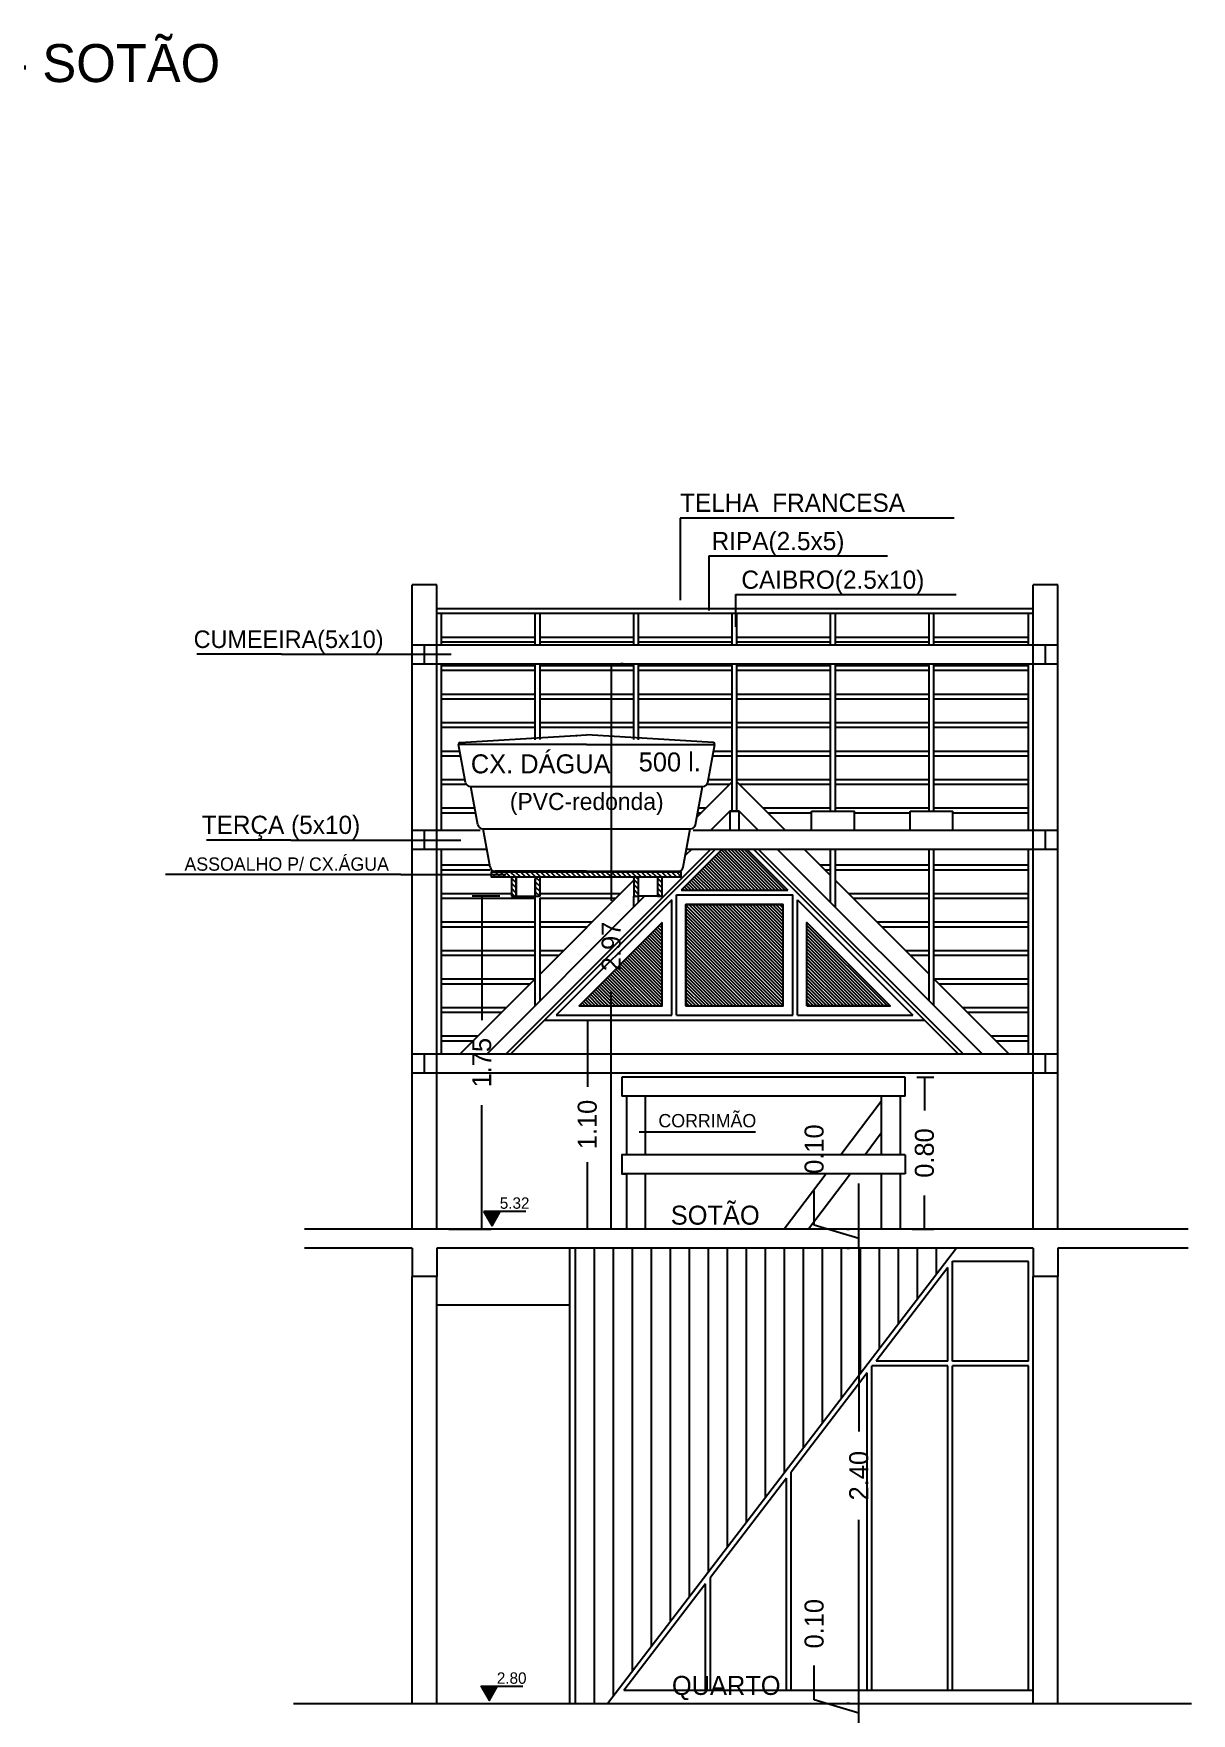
# Model space of a CAD drawing. Extents: x -74 to 202, y -59 to 73.
# Drawn here: x 9.81 to 15.9, y -5.1 to 3.74 of the extents above; entities that cross this region are included whole.
import ezdxf
from ezdxf.enums import TextEntityAlignment as Align

# ---------------------------------------------------------------- set-up
doc = ezdxf.new("R2010")
doc.units = 0
doc.layers.get('0').update_dxf_attribs({"linetype": 'CONTINUOUS'})
doc.layers.get('DEFPOINTS').update_dxf_attribs({"linetype": 'CONTINUOUS'})
for name, color, linetype in [('CONCRETO', 5, 'CONTINUOUS'), ('DIM', 244, 'CONTINUOUS'), ('EQUIPAMENTOS', 1, 'CONTINUOUS'), ('PAREDE', 7, 'CONTINUOUS'), ('PAREDECORTE', 3, 'CONTINUOUS'), ('TEXTO', 1, 'CONTINUOUS'), ('TEXTO2', 244, 'CONTINUOUS'), ('VIDROIN', 141, 'CONTINUOUS'), ('VISTAL', 30, 'CONTINUOUS'), ('VISTAP', 244, 'CONTINUOUS')]:
    doc.layers.add(name, color=color, linetype=linetype)
doc.dimstyles.get("Standard").update_dxf_attribs({"dimscale": 0, "dimtxt": 0.1, "dimasz": 0.12, "dimexe": 0.05, "dimexo": 0.0625, "dimgap": 0.09, "dimtad": 0, "dimzin": 0, "dimtxsty": 'STANDARD', "dimblk1": 'NONE', "dimblk2": 'NONE', "dimsah": 1, "dimcen": 0.09, "dimclrd": 244, "dimclre": 244, "dimclrt": 244, "dimazin": 3, "dimtfac": 1, "dimtdec": 4, "dimtofl": 0, "dimtmove": 0, "dimatfit": 3, "dimtolj": 1, "dimtzin": 0})

# ---------------------------------------------------------------- blocks, each defined once
blk = doc.blocks.new('*X48')
at = {"color": 0, "linetype": 'CONTINUOUS'}
for p, q in [((27.9441, 11.168), (28.1605, 11.3844)), ((27.9618, 11.168), (28.1782, 11.3844)), ((27.9795, 11.168), (28.1959, 11.3844)), ((27.9972, 11.168), (28.2136, 11.3844)), ((28.0148, 11.168), (28.2312, 11.3844)), ((28.0325, 11.168), (28.2489, 11.3844)), ((28.0502, 11.168), (28.2666, 11.3844)), ((28.0679, 11.168), (28.2799, 11.3801)), ((28.0855, 11.168), (28.2888, 11.3712)), ((28.1032, 11.168), (28.2976, 11.3624)), ((28.1209, 11.168), (28.3064, 11.3536)), ((28.1386, 11.168), (28.3153, 11.3447)), ((28.1563, 11.168), (28.3241, 11.3359)), ((28.1739, 11.168), (28.333, 11.327)), ((28.1916, 11.168), (28.3418, 11.3182)), ((28.2093, 11.168), (28.3506, 11.3094)), ((28.227, 11.168), (28.3595, 11.3005)), ((28.2446, 11.168), (28.3683, 11.2917)), ((28.2623, 11.168), (28.3772, 11.2828)), ((28.28, 11.168), (28.386, 11.274)), ((28.2977, 11.168), (28.3948, 11.2652)), ((28.3154, 11.168), (28.4037, 11.2563)), ((28.333, 11.168), (28.4125, 11.2475)), ((28.3507, 11.168), (28.4213, 11.2387)), ((28.3684, 11.168), (28.4302, 11.2298)), ((28.3861, 11.168), (28.439, 11.221)), ((28.4037, 11.168), (28.4479, 11.2121)), ((28.4214, 11.168), (28.4567, 11.2033)), ((28.4391, 11.168), (28.4655, 11.1945)), ((28.4568, 11.168), (28.4744, 11.1856)), ((28.4745, 11.168), (28.4832, 11.1768)), ((27.9549, 10.7191), (28.3287, 11.093)), ((27.9549, 10.7368), (28.3111, 11.093)), ((27.9549, 10.7545), (28.2934, 11.093)), ((27.9549, 10.7722), (28.2757, 11.093)), ((27.9549, 10.7899), (28.258, 11.093)), ((27.9549, 10.8075), (28.2404, 11.093)), ((27.9549, 10.8252), (28.2227, 11.093)), ((27.9549, 10.8429), (28.205, 11.093)), ((27.9549, 10.8606), (28.1873, 11.093)), ((27.9549, 10.8782), (28.1696, 11.093)), ((27.9549, 10.8959), (28.152, 11.093)), ((27.9549, 10.9136), (28.1343, 11.093)), ((27.9549, 10.9313), (28.1166, 11.093)), ((27.9549, 10.949), (28.0989, 11.093)), ((27.9549, 10.9666), (28.0813, 11.093)), ((27.9549, 10.9843), (28.0636, 11.093)), ((27.9549, 11.002), (28.0459, 11.093)), ((27.9549, 11.0197), (28.0282, 11.093)), ((27.9549, 11.0373), (28.0105, 11.093)), ((27.9549, 11.055), (27.9929, 11.093)), ((27.9549, 11.0727), (27.9752, 11.093)), ((27.9549, 11.0904), (27.9575, 11.093)), ((27.9549, 10.7015), (28.3464, 11.093)), ((27.9549, 10.6838), (28.3641, 11.093)), ((27.9549, 10.6661), (28.3818, 11.093)), ((27.9549, 10.6484), (28.3995, 11.093)), ((27.9549, 10.6308), (28.4171, 11.093)), ((27.9549, 10.6131), (28.4348, 11.093)), ((27.9549, 10.5954), (28.4525, 11.093)), ((27.9549, 10.5777), (28.467, 11.0898)), ((27.9549, 10.56), (28.467, 11.0722)), ((27.9722, 10.5597), (28.467, 11.0545)), ((27.4065, 10.5597), (27.8299, 10.9831)), ((27.9899, 10.5597), (28.467, 11.0368)), ((28.0076, 10.5597), (28.467, 11.0191)), ((28.0253, 10.5597), (28.467, 11.0015)), ((28.0429, 10.5597), (28.467, 10.9838)), ((28.0606, 10.5597), (28.467, 10.9661)), ((28.592, 10.985), (28.5981, 10.9912)), ((28.592, 10.9674), (28.607, 10.9823)), ((28.592, 10.9497), (28.6158, 10.9735)), ((27.4242, 10.5597), (27.8299, 10.9654)), ((27.4419, 10.5597), (27.8299, 10.9477)), ((27.4596, 10.5597), (27.8299, 10.93)), ((27.4772, 10.5597), (27.8299, 10.9123)), ((27.4949, 10.5597), (27.8299, 10.8947)), ((28.0783, 10.5597), (28.467, 10.9484)), ((28.096, 10.5597), (28.467, 10.9307)), ((28.1136, 10.5597), (28.467, 10.9131)), ((28.1313, 10.5597), (28.467, 10.8954)), ((28.149, 10.5597), (28.467, 10.8777)), ((28.592, 10.932), (28.6246, 10.9647)), ((28.592, 10.9143), (28.6335, 10.9558)), ((28.592, 10.8966), (28.6423, 10.947)), ((28.592, 10.879), (28.6512, 10.9381)), ((28.592, 10.8613), (28.66, 10.9293)), ((28.592, 10.8436), (28.6688, 10.9205)), ((28.592, 10.8259), (28.6777, 10.9116)), ((28.592, 10.8083), (28.6865, 10.9028)), ((28.592, 10.7906), (28.6954, 10.8939)), ((28.592, 10.7729), (28.7042, 10.8851)), ((27.5126, 10.5597), (27.8299, 10.877)), ((27.5303, 10.5597), (27.8299, 10.8593)), ((27.548, 10.5597), (27.8299, 10.8416)), ((27.5656, 10.5597), (27.8299, 10.824)), ((27.5833, 10.5597), (27.8299, 10.8063)), ((27.601, 10.5597), (27.8299, 10.7886)), ((28.1667, 10.5597), (28.467, 10.86)), ((28.1844, 10.5597), (28.467, 10.8424)), ((28.202, 10.5597), (28.467, 10.8247)), ((28.2197, 10.5597), (28.467, 10.807)), ((28.2374, 10.5597), (28.467, 10.7893)), ((28.592, 10.7552), (28.713, 10.8763)), ((28.592, 10.7375), (28.7219, 10.8674)), ((28.592, 10.7199), (28.7307, 10.8586)), ((28.592, 10.7022), (28.7395, 10.8497)), ((28.592, 10.6845), (28.7484, 10.8409)), ((28.592, 10.6668), (28.7572, 10.8321)), ((28.592, 10.6492), (28.7661, 10.8232)), ((28.592, 10.6315), (28.7749, 10.8144)), ((28.592, 10.6138), (28.7837, 10.8056)), ((28.592, 10.5961), (28.7926, 10.7967)), ((27.6187, 10.5597), (27.8299, 10.7709)), ((27.6363, 10.5597), (27.8299, 10.7532)), ((27.654, 10.5597), (27.8299, 10.7356)), ((27.6717, 10.5597), (27.8299, 10.7179)), ((27.6894, 10.5597), (27.8299, 10.7002)), ((28.2551, 10.5597), (28.467, 10.7716)), ((28.2727, 10.5597), (28.467, 10.754)), ((28.2904, 10.5597), (28.467, 10.7363)), ((28.3081, 10.5597), (28.467, 10.7186)), ((28.3258, 10.5597), (28.467, 10.7009)), ((28.592, 10.5784), (28.8014, 10.7879)), ((28.592, 10.5608), (28.8103, 10.779)), ((28.6086, 10.5597), (28.8191, 10.7702)), ((28.6263, 10.5597), (28.8279, 10.7614)), ((28.644, 10.5597), (28.8368, 10.7525)), ((28.6616, 10.5597), (28.8456, 10.7437)), ((28.6793, 10.5597), (28.8545, 10.7348)), ((28.697, 10.5597), (28.8633, 10.726)), ((28.7147, 10.5597), (28.8721, 10.7172)), ((28.7324, 10.5597), (28.881, 10.7083)), ((27.7071, 10.5597), (27.8299, 10.6825)), ((27.7247, 10.5597), (27.8299, 10.6649)), ((27.7424, 10.5597), (27.8299, 10.6472)), ((27.7601, 10.5597), (27.8299, 10.6295)), ((27.7778, 10.5597), (27.8299, 10.6118)), ((28.3434, 10.5597), (28.467, 10.6833)), ((28.3611, 10.5597), (28.467, 10.6656)), ((28.3788, 10.5597), (28.467, 10.6479)), ((28.3965, 10.5597), (28.467, 10.6302)), ((28.4142, 10.5597), (28.467, 10.6125)), ((28.75, 10.5597), (28.8898, 10.6995)), ((28.7677, 10.5597), (28.8986, 10.6906)), ((28.7854, 10.5597), (28.9075, 10.6818)), ((28.8031, 10.5597), (28.9163, 10.673)), ((28.8207, 10.5597), (28.9252, 10.6641)), ((28.8384, 10.5597), (28.934, 10.6553)), ((28.8561, 10.5597), (28.9428, 10.6465)), ((28.8738, 10.5597), (28.9517, 10.6376)), ((28.8915, 10.5597), (28.9605, 10.6288)), ((28.9091, 10.5597), (28.9694, 10.6199)), ((27.7954, 10.5597), (27.8299, 10.5941)), ((27.8131, 10.5597), (27.8299, 10.5765)), ((28.4318, 10.5597), (28.467, 10.5949)), ((28.4495, 10.5597), (28.467, 10.5772)), ((28.9268, 10.5597), (28.9782, 10.6111)), ((28.9445, 10.5597), (28.987, 10.6023)), ((28.9622, 10.5597), (28.9959, 10.5934)), ((28.9798, 10.5597), (29.0047, 10.5846)), ((28.9975, 10.5597), (29.0136, 10.5757)), ((29.0152, 10.5597), (29.0224, 10.5669))]:
    blk.add_line(p, q, dxfattribs=at)
blk = doc.blocks.new('*X112')
at = {"color": 0, "linetype": 'CONTINUOUS'}
for p, q in [((28.4915, 11.2293), (28.515, 11.2528)), ((28.5165, 11.2278), (28.5415, 11.2528)), ((28.543, 11.2278), (28.568, 11.2528)), ((28.5696, 11.2278), (28.5946, 11.2528)), ((28.5961, 11.2278), (28.6211, 11.2528)), ((28.6226, 11.2278), (28.6476, 11.2528)), ((28.6491, 11.2278), (28.6741, 11.2528)), ((28.6756, 11.2278), (28.7006, 11.2528)), ((28.7021, 11.2278), (28.7271, 11.2528)), ((28.7287, 11.2278), (28.7537, 11.2528)), ((28.7552, 11.2278), (28.7802, 11.2528)), ((28.7817, 11.2278), (28.8067, 11.2528)), ((28.8082, 11.2278), (28.8332, 11.2528)), ((28.8347, 11.2278), (28.8597, 11.2528)), ((28.8612, 11.2278), (28.8862, 11.2528)), ((28.8878, 11.2278), (28.9128, 11.2528)), ((28.9143, 11.2278), (28.9393, 11.2528)), ((28.9408, 11.2278), (28.9658, 11.2528)), ((28.9673, 11.2278), (28.9923, 11.2528)), ((28.9938, 11.2278), (29.0188, 11.2528)), ((29.0203, 11.2278), (29.0453, 11.2528)), ((29.0469, 11.2278), (29.0719, 11.2528)), ((29.0734, 11.2278), (29.0984, 11.2528)), ((29.0999, 11.2278), (29.1249, 11.2528)), ((29.1264, 11.2278), (29.1514, 11.2528)), ((29.1529, 11.2278), (29.1779, 11.2528)), ((29.1794, 11.2278), (29.2044, 11.2528)), ((29.206, 11.2278), (29.231, 11.2528)), ((29.2325, 11.2278), (29.2575, 11.2528)), ((29.259, 11.2278), (29.284, 11.2528)), ((29.2855, 11.2278), (29.3105, 11.2528)), ((29.312, 11.2278), (29.337, 11.2528)), ((29.3385, 11.2278), (29.3635, 11.2528)), ((29.3651, 11.2278), (29.3901, 11.2528)), ((29.3916, 11.2278), (29.4166, 11.2528)), ((29.4181, 11.2278), (29.4431, 11.2528)), ((29.4446, 11.2278), (29.4696, 11.2528)), ((29.4711, 11.2278), (29.4915, 11.2481)), ((28.5917, 11.2234), (28.5942, 11.2258)), ((28.5917, 11.1969), (28.6167, 11.2219)), ((28.5917, 11.1704), (28.6167, 11.1954)), ((28.5917, 11.1439), (28.6167, 11.1689)), ((28.6002, 11.1258), (28.6167, 11.1424)), ((28.7167, 11.2158), (28.7267, 11.2258)), ((28.7167, 11.1893), (28.7417, 11.2143)), ((28.7167, 11.1628), (28.7417, 11.1878)), ((28.7167, 11.1363), (28.7417, 11.1613)), ((29.235, 11.2038), (29.2571, 11.2258)), ((29.235, 11.1773), (29.26, 11.2023)), ((29.235, 11.1508), (29.26, 11.1758)), ((29.2366, 11.1258), (29.26, 11.1493)), ((29.36, 11.2227), (29.3631, 11.2258)), ((29.36, 11.1962), (29.385, 11.2212)), ((29.36, 11.1697), (29.385, 11.1947)), ((29.36, 11.1432), (29.385, 11.1682)), ((28.7328, 11.1258), (28.7417, 11.1348)), ((29.3692, 11.1258), (29.385, 11.1417))]:
    blk.add_line(p, q, dxfattribs=at)
blk = doc.blocks.new('*D113')
at = {"color": 244, "linetype": 'BYBLOCK'}
for p, q in [((12.2619, -0.797), (12.1178, -0.797)), ((12.1678, -0.797), (12.1678, -1.4494)), ((12.1678, -2.5484), (12.1678, -1.896)), ((11.9936, -2.5484), (12.2178, -2.5484))]:
    blk.add_line(p, q, dxfattribs=at)
at = {"layer": 'DEFPOINTS', "color": 0, "linetype": 'BYBLOCK'}
for p in [(12.1678, -0.797), (12.3244, -0.797), (11.9311, -2.5484)]:
    blk.add_point(p, dxfattribs=at)
at = {"color": 244, "linetype": 'BYBLOCK', "insert": (12.1678, -1.6727), "char_height": 0.1, "attachment_point": 5, "rotation": 90}
blk.add_mtext('\\A1;1.75', dxfattribs=at)
blk = doc.blocks.new('_NONE')
blk = doc.blocks.new('*D126')
at = {"color": 244, "linetype": 'BYBLOCK'}
for p, q in [((13.9179, -5.0264), (13.9179, -4.8464)), ((14.1529, -5.0454), (14.1529, -4.8054)), ((14.1529, -5.0969), (13.9179, -5.0264)), ((14.0904, -5.0454), (14.1029, -5.0454)), ((14.1529, -5.1484), (14.1529, -5.0454)), ((14.1529, -5.1484), (14.1529, -5.1484))]:
    blk.add_line(p, q, dxfattribs=at)
at = {"layer": 'DEFPOINTS', "color": 0, "linetype": 'BYBLOCK'}
for p in [(14.1529, -5.0454), (14.1529, -5.0454), (14.2253, -5.1484)]:
    blk.add_point(p, dxfattribs=at)
at = {"color": 244, "linetype": 'BYBLOCK', "insert": (13.9179, -4.7564), "char_height": 0.1, "attachment_point": 4, "rotation": 90}
blk.add_mtext('\\A1;0.10', dxfattribs=at)
blk = doc.blocks.new('*D127')
at = {"color": 244, "linetype": 'BYBLOCK'}
for p, q in [((14.0904, -2.6484), (14.1029, -2.6484)), ((14.1529, -2.6484), (14.1529, -3.6152)), ((14.1529, -5.0454), (14.1529, -4.0786))]:
    blk.add_line(p, q, dxfattribs=at)
at = {"layer": 'DEFPOINTS', "color": 0, "linetype": 'BYBLOCK'}
for p in [(14.1529, -2.6484), (14.1529, -2.6484), (14.1529, -5.0454)]:
    blk.add_point(p, dxfattribs=at)
at = {"color": 244, "linetype": 'BYBLOCK', "insert": (14.1529, -3.8469), "char_height": 0.1, "attachment_point": 5, "rotation": 90}
blk.add_mtext('\\A1;2.40', dxfattribs=at)
blk = doc.blocks.new('*D128')
at = {"color": 244, "linetype": 'BYBLOCK'}
for p, q in [((13.9179, -2.5279), (13.9179, -2.3479)), ((14.1529, -2.5484), (14.1529, -2.3084)), ((14.1529, -2.5984), (13.9179, -2.5279)), ((14.0904, -2.5484), (14.1029, -2.5484)), ((14.1529, -2.6484), (14.1529, -2.5484)), ((14.1529, -2.6484), (14.1529, -2.6484))]:
    blk.add_line(p, q, dxfattribs=at)
at = {"layer": 'DEFPOINTS', "color": 0, "linetype": 'BYBLOCK'}
for p in [(14.1529, -2.5484), (14.1529, -2.5484), (14.1529, -2.6484)]:
    blk.add_point(p, dxfattribs=at)
at = {"color": 244, "linetype": 'BYBLOCK', "insert": (13.9179, -2.2579), "char_height": 0.1, "attachment_point": 4, "rotation": 90}
blk.add_mtext('\\A1;0.10', dxfattribs=at)
blk = doc.blocks.new('*D129')
at = {"color": 244, "linetype": 'BYBLOCK'}
for p, q in [((12.8493, 0.4266), (12.8493, -0.8209)), ((12.9118, 0.4266), (12.8993, 0.4266)), ((12.8493, -2.5484), (12.8493, -1.3009))]:
    blk.add_line(p, q, dxfattribs=at)
at = {"layer": 'DEFPOINTS', "color": 0, "linetype": 'BYBLOCK'}
for p in [(12.8493, 0.4266), (12.8493, 0.4266), (12.8493, -2.5484)]:
    blk.add_point(p, dxfattribs=at)
at = {"color": 244, "linetype": 'BYBLOCK', "insert": (12.8493, -1.0609), "char_height": 0.1, "attachment_point": 5, "rotation": 90}
blk.add_mtext('\\A1;2.97', dxfattribs=at)
blk = doc.blocks.new('*D159')
at = {"color": 244, "linetype": 'BYBLOCK'}
for p, q in [((14.4586, -1.7485), (14.5483, -1.7485)), ((14.4983, -1.7485), (14.4983, -1.9251)), ((14.4983, -2.5484), (14.4983, -2.3718)), ((14.4336, -2.5484), (14.5483, -2.5484))]:
    blk.add_line(p, q, dxfattribs=at)
at = {"layer": 'DEFPOINTS', "color": 0, "linetype": 'BYBLOCK'}
for p in [(14.3961, -1.7485), (14.4983, -1.7485), (14.3711, -2.5484)]:
    blk.add_point(p, dxfattribs=at)
at = {"color": 244, "linetype": 'BYBLOCK', "insert": (14.4983, -2.1484), "char_height": 0.1, "attachment_point": 5, "rotation": 90}
blk.add_mtext('\\A1;0.80', dxfattribs=at)
blk = doc.blocks.new('*D160')
at = {"color": 244, "linetype": 'BYBLOCK'}
for p, q in [((12.5613, -1.4481), (12.7734, -1.4481)), ((12.7234, -1.4481), (12.7234, -1.7999)), ((12.7234, -2.5484), (12.7234, -2.1966)), ((12.8666, -2.5484), (12.6734, -2.5484))]:
    blk.add_line(p, q, dxfattribs=at)
at = {"layer": 'DEFPOINTS', "color": 0, "linetype": 'BYBLOCK'}
for p in [(12.4988, -1.4481), (12.7234, -1.4481), (12.9291, -2.5484)]:
    blk.add_point(p, dxfattribs=at)
at = {"color": 244, "linetype": 'BYBLOCK', "insert": (12.7234, -1.9983), "char_height": 0.1, "attachment_point": 5, "rotation": 90}
blk.add_mtext('\\A1;1.10', dxfattribs=at)
blk = doc.blocks.new('*X190')
at = {"color": 0, "linetype": 'CONTINUOUS'}
for p, q in [((4.2826, -8.3657), (4.2837, -8.3647)), ((4.2833, -8.3668), (4.2854, -8.3647)), ((4.2839, -8.368), (4.2872, -8.3647)), ((4.2846, -8.3691), (4.289, -8.3647)), ((4.2852, -8.3702), (4.2907, -8.3647)), ((4.2859, -8.3713), (4.2925, -8.3647)), ((4.2865, -8.3724), (4.2943, -8.3647)), ((4.2872, -8.3736), (4.296, -8.3647)), ((4.2878, -8.3747), (4.2978, -8.3647)), ((4.2885, -8.3758), (4.2996, -8.3647)), ((4.2891, -8.3769), (4.3013, -8.3647)), ((4.2898, -8.3781), (4.3031, -8.3647)), ((4.2904, -8.3792), (4.3049, -8.3647)), ((4.2911, -8.3803), (4.3066, -8.3647)), ((4.2917, -8.3814), (4.3084, -8.3647)), ((4.2924, -8.3825), (4.3102, -8.3647)), ((4.293, -8.3837), (4.3119, -8.3647)), ((4.2936, -8.3848), (4.3137, -8.3647)), ((4.2943, -8.3859), (4.3155, -8.3647)), ((4.2949, -8.387), (4.3172, -8.3647)), ((4.2956, -8.3881), (4.319, -8.3647)), ((4.2962, -8.3893), (4.3208, -8.3647)), ((4.2969, -8.3904), (4.3225, -8.3647)), ((4.2975, -8.3915), (4.3243, -8.3647)), ((4.2982, -8.3926), (4.3261, -8.3647)), ((4.2988, -8.3937), (4.3278, -8.3647)), ((4.2995, -8.3949), (4.3296, -8.3647)), ((4.3001, -8.396), (4.3314, -8.3647)), ((4.3008, -8.3971), (4.3331, -8.3647)), ((4.3014, -8.3982), (4.3349, -8.3647)), ((4.3021, -8.3993), (4.3367, -8.3647)), ((4.3027, -8.4005), (4.3385, -8.3647)), ((4.3034, -8.4016), (4.3402, -8.3647)), ((4.304, -8.4027), (4.342, -8.3647)), ((4.3046, -8.4038), (4.3438, -8.3647)), ((4.3053, -8.405), (4.3455, -8.3647)), ((4.3059, -8.4061), (4.3473, -8.3647)), ((4.3066, -8.4072), (4.3491, -8.3647)), ((4.3072, -8.4083), (4.3508, -8.3647)), ((4.3079, -8.4094), (4.3526, -8.3647)), ((4.3085, -8.4106), (4.3544, -8.3647)), ((4.3092, -8.4117), (4.3561, -8.3647)), ((4.3098, -8.4128), (4.3579, -8.3647)), ((4.3105, -8.4139), (4.3597, -8.3647)), ((4.3111, -8.415), (4.3614, -8.3647)), ((4.3118, -8.4162), (4.3632, -8.3647)), ((4.3124, -8.4173), (4.365, -8.3647)), ((4.3131, -8.4184), (4.3667, -8.3647)), ((4.3137, -8.4195), (4.3685, -8.3647)), ((4.3144, -8.4206), (4.3665, -8.3685)), ((4.315, -8.4218), (4.3641, -8.3727)), ((4.3156, -8.4229), (4.3617, -8.3769)), ((4.3163, -8.424), (4.3592, -8.3811)), ((4.3169, -8.4251), (4.3568, -8.3852)), ((4.3176, -8.4262), (4.3544, -8.3894)), ((4.3182, -8.4274), (4.352, -8.3936)), ((4.3189, -8.4285), (4.3496, -8.3978)), ((4.3195, -8.4296), (4.3472, -8.402)), ((4.3202, -8.4307), (4.3447, -8.4062)), ((4.3208, -8.4318), (4.3423, -8.4103)), ((4.3215, -8.433), (4.3399, -8.4145)), ((4.3221, -8.4341), (4.3375, -8.4187)), ((4.3228, -8.4352), (4.3351, -8.4229)), ((4.3234, -8.4363), (4.3327, -8.4271)), ((4.3241, -8.4375), (4.3303, -8.4313)), ((4.3247, -8.4386), (4.3278, -8.4354)), ((4.3254, -8.4397), (4.3254, -8.4396))]:
    blk.add_line(p, q, dxfattribs=at)

msp = doc.modelspace()

# ---------------------------------------------------------------- linework, layer by layer
at = {"layer": 'CONCRETO', "color": 5, "linetype": 'CONTINUOUS'}
for p, q in [((14.37108, -2.54842), (11.23352, -2.54842)), ((15.88707, -2.54842), (14.37108, -2.54842)), ((11.80108, -2.64842), (11.23352, -2.64842)), ((14.37108, -2.64842), (11.93108, -2.64842)), ((15.07108, -2.64842), (14.37108, -2.64842)), ((15.88707, -2.64842), (15.20108, -2.64842)), ((11.93108, -2.79842), (11.80108, -2.79842)), ((15.20108, -2.79842), (15.07108, -2.79842)), ((15.90365, -5.04842), (11.17684, -5.04842))]:
    msp.add_line(p, q, dxfattribs=at)
at = {"layer": 'CONCRETO', "linetype": 'CONTINUOUS'}
for p, q in [((11.80108, -2.64842), (11.80108, -2.79842)), ((11.93108, -2.64842), (11.93108, -2.79842)), ((15.07108, -2.64842), (15.07108, -2.79842)), ((15.20108, -2.64842), (15.20108, -2.79842))]:
    msp.add_line(p, q, dxfattribs=at)
at = {"layer": 'DIM', "linetype": 'CONTINUOUS'}
msp.add_lwpolyline([(12.44938, -0.797), (12.44938, -0.707)], dxfattribs=at)
at = {"layer": 'EQUIPAMENTOS', "color": 244, "linetype": 'CONTINUOUS'}
for p, q in [((12.71982, 0.00309), (12.0447, 0.00309)), ((12.08151, -0.19738), (12.04591, 0.00309)), ((12.05409, 0.01292), (12.7186, 0.05333)), ((12.71982, 0.00309), (13.39494, 0.00309)), ((13.38555, 0.01292), (12.72103, 0.05333)), ((13.35813, -0.19738), (13.39373, 0.00309)), ((12.11056, -0.21801), (12.94938, -0.21801)), ((12.14655, -0.42068), (12.11056, -0.21801)), ((12.94938, -0.21801), (13.33351, -0.21801)), ((13.29308, -0.42068), (13.32907, -0.21801)), ((12.17117, -0.44131), (13.26847, -0.44131)), ((12.21162, -0.64408), (12.17561, -0.44131)), ((13.22802, -0.64408), (13.26403, -0.44131)), ((12.71982, -0.66471), (12.23623, -0.66471)), ((12.71982, -0.66471), (13.20341, -0.66471)), ((12.32438, -0.797), (12.34938, -0.797))]:
    msp.add_line(p, q, dxfattribs=at)
for points in [[(13.21791, -0.69507), (13.21791, -0.67007), (12.21791, -0.67007), (12.21791, -0.69507)], [(12.47438, -0.797), (12.47438, -0.697), (12.44938, -0.697), (12.44938, -0.797)], [(12.99268, -0.797), (12.99268, -0.697), (12.96768, -0.697), (12.96768, -0.797)], [(13.11768, -0.797), (13.11768, -0.697), (13.09268, -0.697), (13.09268, -0.797)]]:
    msp.add_lwpolyline(points, close=True, dxfattribs=at)
for points in [[(12.34938, -0.797), (12.34938, -0.697), (12.32438, -0.697), (12.32438, -0.797)], [(12.34938, -0.697), (12.34938, -0.797)]]:
    msp.add_lwpolyline(points, dxfattribs=at)
for centre, radius, start, end in [((12.05469, 0.00294), 0.01, 93.479539, 180), ((13.38494, 0.00294), 0.01, 0, 86.520461), ((12.10612, -0.19301), 0.025, 190.069437, 270), ((13.33351, -0.19301), 0.025, 270, 349.930563), ((12.17117, -0.41631), 0.025, 190.069437, 270), ((13.26847, -0.41631), 0.025, 270, 349.930563), ((12.23623, -0.63971), 0.025, 190.069437, 270), ((13.20341, -0.63971), 0.025, 270, 349.930563)]:
    msp.add_arc(centre, radius, start, end, dxfattribs=at)
at = {"layer": 'EQUIPAMENTOS', "color": 30, "linetype": 'CONTINUOUS'}
for centre in [(12.66458, 0.03667), (12.6658, 0.03667)]:
    msp.add_arc(centre, 0.01, 86.520461, 93.479539, dxfattribs=at)
at = {"layer": 'PAREDE', "color": 244, "linetype": 'CONTINUOUS'}
for p, q in [((12.90518, -1.74842), (12.90505, -1.84845)), ((14.39608, -1.74845), (12.90518, -1.74845)), ((12.93005, -1.84845), (12.90505, -1.84845)), ((12.93005, -1.84845), (12.92968, -2.15762)), ((14.39608, -1.84845), (12.93005, -1.84845)), ((13.02908, -2.15762), (13.02908, -1.84845)), ((14.27108, -1.84845), (14.27108, -2.04472)), ((14.37108, -1.84845), (14.37108, -2.15762)), ((14.27108, -2.04357), (14.27108, -2.15762)), ((12.90468, -2.15762), (12.90456, -2.25762)), ((12.92968, -2.15762), (12.90468, -2.15762)), ((14.18526, -2.15762), (12.92968, -2.15762)), ((14.39608, -2.15762), (14.18526, -2.15762)), ((14.39608, -2.15762), (14.37108, -2.15762)), ((14.39608, -2.15762), (14.39608, -2.25762)), ((12.92956, -2.25762), (12.90456, -2.25762)), ((12.92956, -2.25762), (12.9292, -2.54842)), ((14.10923, -2.25762), (12.92956, -2.25762)), ((13.02908, -2.54842), (13.02908, -2.25762)), ((14.39608, -2.25762), (14.10923, -2.25762)), ((14.27108, -2.25762), (14.27108, -2.54842)), ((14.39608, -2.25762), (14.37108, -2.25762)), ((14.37108, -2.25762), (14.37108, -2.54842))]:
    msp.add_line(p, q, dxfattribs=at)
msp.add_lwpolyline([(12.92968, -2.15762), (12.90468, -2.15762), (12.90456, -2.25762), (12.92956, -2.25762)], dxfattribs=at)
at = {"layer": 'PAREDECORTE', "color": 3, "linetype": 'CONTINUOUS'}
for p, q in [((11.80108, -2.54842), (11.80108, 0.843)), ((11.93108, 0.843), (11.80108, 0.843)), ((11.93108, -2.54842), (11.93108, 0.843)), ((15.07108, -2.54842), (15.07108, 0.843)), ((15.20108, 0.843), (15.07108, 0.843)), ((15.20108, -2.54842), (15.20108, 0.843)), ((11.80108, -5.04842), (11.80108, -2.79842)), ((11.93108, -5.04842), (11.93108, -2.79842)), ((15.07108, -5.04842), (15.07108, -2.79842)), ((15.20108, -5.04842), (15.20108, -2.79842))]:
    msp.add_line(p, q, dxfattribs=at)
at = {"layer": 'PAREDECORTE', "color": 30, "linetype": 'CONTINUOUS'}
for p, q in [((14.64608, -3.24343), (14.64608, -2.71765)), ((15.04608, -3.24343), (15.04608, -2.71882)), ((14.62108, -3.24343), (14.62108, -2.7503)), ((14.22108, -4.97842), (14.22108, -3.26843)), ((14.62108, -4.97842), (14.62108, -3.26843)), ((14.64608, -4.97842), (14.64608, -3.26843)), ((15.04608, -4.97842), (15.04608, -3.26843)), ((14.19608, -4.97842), (14.19608, -3.30542)), ((13.77108, -4.97842), (13.77108, -3.86053)), ((13.79608, -4.97842), (13.79608, -3.82788)), ((13.34608, -4.97842), (13.34608, -4.41564)), ((13.37108, -4.97842), (13.37108, -4.38299))]:
    msp.add_line(p, q, dxfattribs=at)
at = {"layer": 'TEXTO2', "color": 30, "linetype": 'CONTINUOUS'}
for p, q in [((11.11278, 0.47801), (10.66801, 0.47801)), ((11.11278, 0.47801), (11.57777, 0.47801)), ((11.16251, -0.50123), (10.71773, -0.50123)), ((11.16251, -0.50123), (11.62749, -0.50123))]:
    msp.add_line(p, q, dxfattribs=at)
at = {"layer": 'TEXTO2', "linetype": 'CONTINUOUS'}
for p, q in [((12.39972, -2.45641), (12.17838, -2.45641)), ((12.17838, -2.45641), (12.22169, -2.53141)), ((12.22169, -2.53141), (12.26499, -2.45641)), ((12.38418, -4.95696), (12.16285, -4.95696)), ((12.20615, -5.03196), (12.24945, -4.95696))]:
    msp.add_line(p, q, dxfattribs=at)
at = {"layer": 'VISTAL', "linetype": 'CONTINUOUS'}
for p, q in [((14.6542, 1.19444), (13.21223, 1.19444)), ((13.21223, 1.19444), (13.21223, 0.76215)), ((13.36372, 0.9953), (14.30441, 0.9953)), ((13.36372, 0.9953), (13.36372, 0.70753)), ((11.93108, 0.718), (15.07108, 0.718)), ((13.50337, 0.79124), (14.66464, 0.79124)), ((13.50337, 0.79124), (13.50337, 0.62235)), ((11.93108, 0.693), (15.07108, 0.693)), ((11.95608, 0.568), (12.44938, 0.568)), ((11.95608, 0.543), (12.44938, 0.543)), ((12.47438, 0.568), (12.96768, 0.568)), ((12.47438, 0.543), (12.96768, 0.543)), ((12.99268, 0.568), (13.48598, 0.568)), ((12.99268, 0.543), (13.48598, 0.543)), ((13.51098, 0.568), (14.00438, 0.568)), ((13.51098, 0.543), (14.00438, 0.543)), ((14.02938, 0.568), (14.52268, 0.568)), ((14.02938, 0.543), (14.52268, 0.543)), ((14.54768, 0.568), (15.04608, 0.568)), ((14.54768, 0.543), (15.04608, 0.543)), ((11.57777, 0.47801), (12.00712, 0.47801)), ((11.80108, 0.52658), (15.20108, 0.52658)), ((11.80108, 0.42658), (15.20108, 0.42658)), ((11.95608, 0.418), (12.44938, 0.418)), ((11.95608, 0.393), (12.44938, 0.393)), ((12.47438, 0.418), (12.96768, 0.418)), ((12.47438, 0.393), (12.96768, 0.393)), ((12.99268, 0.418), (13.48598, 0.418)), ((12.99268, 0.393), (13.48598, 0.393)), ((13.51098, 0.418), (14.00438, 0.418)), ((13.51098, 0.393), (14.00438, 0.393)), ((14.02938, 0.418), (14.52268, 0.418)), ((14.02938, 0.393), (14.52268, 0.393)), ((14.54768, 0.418), (15.04608, 0.418)), ((14.54768, 0.393), (15.04608, 0.393)), ((11.95608, 0.268), (12.44938, 0.268)), ((12.47438, 0.268), (12.96768, 0.268)), ((12.99268, 0.268), (13.48598, 0.268)), ((13.51098, 0.268), (14.00438, 0.268)), ((14.02938, 0.268), (14.52268, 0.268)), ((14.54768, 0.268), (15.04608, 0.268)), ((11.95608, 0.243), (12.44938, 0.243)), ((12.47438, 0.243), (12.96768, 0.243)), ((12.99268, 0.243), (13.48598, 0.243)), ((13.51098, 0.243), (14.00438, 0.243)), ((14.02938, 0.243), (14.52268, 0.243)), ((14.54768, 0.243), (15.04608, 0.243)), ((11.95608, 0.118), (12.44938, 0.118)), ((11.95608, 0.093), (12.44938, 0.093)), ((12.47438, 0.118), (12.96768, 0.118)), ((12.47438, 0.093), (12.96768, 0.093)), ((12.99268, 0.118), (13.48598, 0.118)), ((12.99268, 0.093), (13.48598, 0.093)), ((13.51098, 0.118), (14.00438, 0.118)), ((13.51098, 0.093), (14.00438, 0.093)), ((14.02938, 0.118), (14.52268, 0.118)), ((14.02938, 0.093), (14.52268, 0.093)), ((14.54768, 0.118), (15.04608, 0.118)), ((14.54768, 0.093), (15.04608, 0.093)), ((11.95608, -0.032), (12.05037, -0.032)), ((11.95608, -0.057), (12.0548, -0.057)), ((13.38483, -0.057), (13.48598, -0.057)), ((13.38927, -0.032), (13.48598, -0.032)), ((13.51098, -0.032), (14.00438, -0.032)), ((13.51098, -0.057), (14.00438, -0.057)), ((14.02938, -0.032), (14.52268, -0.032)), ((14.02938, -0.057), (14.52268, -0.057)), ((14.54768, -0.032), (15.04608, -0.032)), ((14.54768, -0.057), (15.04608, -0.057)), ((11.95608, -0.182), (12.077, -0.182)), ((11.95608, -0.207), (12.08144, -0.207)), ((13.48598, -0.1945), (13.30243, -0.37805)), ((13.35819, -0.207), (13.47348, -0.207)), ((13.36263, -0.182), (13.48598, -0.182)), ((13.51098, -0.182), (14.00438, -0.182)), ((13.51098, -0.1945), (13.7649, -0.44842)), ((13.52348, -0.207), (14.00438, -0.207)), ((14.02938, -0.182), (14.52268, -0.182)), ((14.02938, -0.207), (14.52268, -0.207)), ((14.54768, -0.182), (15.04608, -0.182)), ((14.54768, -0.207), (15.04608, -0.207)), ((11.95608, -0.332), (12.12903, -0.332)), ((13.31061, -0.332), (13.34848, -0.332)), ((13.47348, -0.34842), (13.37348, -0.44842)), ((13.47348, -0.34842), (13.52348, -0.34842)), ((13.52348, -0.34842), (13.62348, -0.44842)), ((13.64848, -0.332), (14.00438, -0.332)), ((13.90438, -0.34842), (14.12938, -0.34842)), ((14.02938, -0.332), (14.52268, -0.332)), ((14.42268, -0.34842), (14.64768, -0.34842)), ((14.54768, -0.332), (15.04608, -0.332)), ((11.95608, -0.357), (12.13347, -0.357)), ((13.30617, -0.357), (13.32348, -0.357)), ((13.67348, -0.357), (13.90438, -0.357)), ((14.12938, -0.357), (14.42268, -0.357)), ((14.64768, -0.357), (15.04608, -0.357)), ((11.62749, -0.50123), (12.05684, -0.50123)), ((11.80108, -0.44842), (12.1595, -0.44842)), ((13.28014, -0.44842), (15.20108, -0.44842)), ((11.80108, -0.54842), (12.19285, -0.54842)), ((13.37348, -0.54842), (12.29377, -1.62813)), ((13.39848, -0.54842), (12.31877, -1.62813)), ((13.43384, -0.54842), (13.21742, -0.76483)), ((13.27348, -0.54842), (13.24102, -0.58088)), ((13.24678, -0.54842), (15.20108, -0.54842)), ((13.56313, -0.54842), (13.77954, -0.76483)), ((13.59848, -0.54842), (14.67819, -1.62813)), ((13.62348, -0.54842), (14.70319, -1.62813)), ((13.72348, -0.54842), (14.80319, -1.62813)), ((13.8649, -0.54842), (14.00438, -0.6879)), ((11.74195, -0.68284), (10.50241, -0.68284)), ((11.74195, -0.68284), (12.29349, -0.68284)), ((11.95608, -0.632), (12.20769, -0.632)), ((11.95608, -0.657), (12.21232, -0.657)), ((13.94848, -0.632), (14.00438, -0.632)), ((13.97348, -0.657), (14.00438, -0.657)), ((14.02938, -0.632), (14.52268, -0.632)), ((14.02938, -0.657), (14.52268, -0.657)), ((14.54768, -0.632), (15.04608, -0.632)), ((14.54768, -0.657), (15.04608, -0.657)), ((11.95608, -0.782), (12.32438, -0.782)), ((12.96768, -0.7128), (12.47438, -1.2061)), ((12.47438, -0.782), (12.89848, -0.782)), ((13.19242, -0.78983), (13.80454, -0.78983)), ((13.21742, -0.76483), (13.77954, -0.76483)), ((14.02938, -0.7129), (14.52268, -1.2062)), ((14.09848, -0.782), (14.52268, -0.782)), ((14.54768, -0.782), (15.04608, -0.782)), ((11.95608, -0.807), (12.44938, -0.807)), ((13.0249, -0.797), (12.19377, -1.62813)), ((12.34938, -0.797), (12.44938, -0.797)), ((12.47438, -0.807), (12.87348, -0.807)), ((13.16742, -0.81483), (12.55912, -1.42313)), ((13.09268, -0.797), (12.99268, -0.797)), ((13.24242, -0.83983), (13.75454, -0.83983)), ((13.82954, -0.81483), (14.43784, -1.42313)), ((14.12348, -0.807), (14.52268, -0.807)), ((14.54768, -0.807), (15.04608, -0.807)), ((11.95608, -0.932), (12.44938, -0.932)), ((11.95608, -0.957), (12.44938, -0.957)), ((12.47438, -0.932), (12.74848, -0.932)), ((12.47438, -0.957), (12.72348, -0.957)), ((13.11742, -0.93554), (12.67984, -1.37313)), ((13.87954, -0.93554), (14.31713, -1.37313)), ((14.24848, -0.932), (14.52268, -0.932)), ((14.27348, -0.957), (14.52268, -0.957)), ((14.54768, -0.932), (15.04608, -0.932)), ((14.54768, -0.957), (15.04608, -0.957)), ((11.95608, -1.082), (12.44938, -1.082)), ((11.95608, -1.107), (12.44938, -1.107)), ((12.47438, -1.082), (12.59848, -1.082)), ((12.47438, -1.107), (12.57348, -1.107)), ((14.39848, -1.082), (14.52268, -1.082)), ((14.42348, -1.107), (14.52268, -1.107)), ((14.54768, -1.082), (15.04608, -1.082)), ((14.54768, -1.107), (15.04608, -1.107)), ((11.95608, -1.232), (12.44938, -1.232)), ((12.44938, -1.2311), (12.05235, -1.62813)), ((14.54768, -1.2312), (14.94462, -1.62813)), ((14.54768, -1.232), (15.04608, -1.232)), ((11.95608, -1.257), (12.42348, -1.257)), ((14.57348, -1.257), (15.04608, -1.257)), ((11.95608, -1.382), (12.29848, -1.382)), ((11.95608, -1.407), (12.27348, -1.407)), ((12.67984, -1.37313), (13.11742, -1.37313)), ((13.24242, -1.37313), (13.75454, -1.37313)), ((13.87954, -1.37313), (14.31713, -1.37313)), ((14.69848, -1.382), (15.04608, -1.382)), ((14.72348, -1.407), (15.04608, -1.407)), ((12.49877, -1.44813), (14.49819, -1.44813)), ((12.55912, -1.42313), (13.16742, -1.42313)), ((13.19242, -1.42313), (13.80454, -1.42313)), ((13.82954, -1.42313), (14.43784, -1.42313)), ((11.95608, -1.532), (12.14848, -1.532)), ((11.95608, -1.557), (12.12348, -1.557)), ((14.84848, -1.532), (15.04608, -1.532)), ((14.87348, -1.557), (15.04608, -1.557)), ((15.20108, -1.62813), (11.80108, -1.62813)), ((15.20108, -1.72813), (11.80108, -1.72813)), ((12.996, -2.03761), (13.60844, -2.03654)), ((12.9292, -2.54842), (12.92908, -2.54842))]:
    msp.add_line(p, q, dxfattribs=at)
at = {"layer": 'VISTAL', "color": 30, "linetype": 'CONTINUOUS'}
for p, q in [((11.95608, 0.52658), (11.95608, 0.693)), ((12.44938, 0.52658), (12.44938, 0.693)), ((12.47438, 0.52658), (12.47438, 0.693)), ((12.96768, 0.52658), (12.96768, 0.693)), ((12.99268, 0.52658), (12.99268, 0.693)), ((13.48598, 0.52658), (13.48598, 0.693)), ((13.51098, 0.52658), (13.51098, 0.693)), ((14.00438, 0.52658), (14.00438, 0.693)), ((14.02938, 0.52658), (14.02938, 0.693)), ((14.52268, 0.52658), (14.52268, 0.693)), ((14.54768, 0.52658), (14.54768, 0.693)), ((15.04608, 0.52658), (15.04608, 0.693)), ((11.86608, 0.42658), (11.86608, 0.52658)), ((15.13608, 0.42658), (15.13608, 0.52658)), ((11.95608, -0.44842), (11.95608, 0.42658)), ((12.44938, 0.02696), (12.44938, 0.42658)), ((12.47438, 0.02848), (12.47438, 0.42658)), ((12.96768, 0.02833), (12.96768, 0.42658)), ((12.99268, 0.02681), (12.99268, 0.42658)), ((13.48598, -0.34842), (13.48598, 0.42658)), ((13.51098, -0.34842), (13.51098, 0.42658)), ((14.00438, -0.34842), (14.00438, 0.42658)), ((14.02938, -0.34842), (14.02938, 0.42658)), ((14.52268, -0.34842), (14.52268, 0.42658)), ((14.54768, -0.34842), (14.54768, 0.42658)), ((15.04608, -0.44842), (15.04608, 0.42658)), ((13.90438, -0.44842), (13.90438, -0.34842)), ((14.12938, -0.44842), (14.12938, -0.34842)), ((14.42268, -0.44842), (14.42268, -0.34842)), ((14.64768, -0.44842), (14.64768, -0.34842)), ((11.86608, -0.54842), (11.86608, -0.44842)), ((15.13608, -0.54842), (15.13608, -0.44842)), ((11.95608, -1.62813), (11.95608, -0.54842)), ((14.00438, -0.82932), (14.00438, -0.54842)), ((14.02938, -0.85432), (14.02938, -0.54842)), ((14.52268, -1.34762), (14.52268, -0.54842)), ((14.54768, -1.37262), (14.54768, -0.54842)), ((15.04608, -1.62813), (15.04608, -0.54842)), ((12.96768, -0.707), (12.96768, -0.70507)), ((12.99268, -0.82922), (12.99268, -0.70507)), ((13.19242, -1.42313), (13.19242, -0.78983)), ((13.80454, -1.42313), (13.80454, -0.78983)), ((12.44938, -1.37252), (12.44938, -0.797)), ((12.47438, -1.34752), (12.47438, -0.807)), ((12.96768, -0.85422), (12.96768, -0.797)), ((13.16742, -1.42313), (13.16742, -0.81483)), ((13.24242, -1.37313), (13.24242, -0.83983)), ((13.75454, -1.37313), (13.75454, -0.83983)), ((13.82954, -1.42313), (13.82954, -0.81483)), ((13.11742, -1.37313), (13.11742, -0.93554)), ((13.87954, -1.37313), (13.87954, -0.93554)), ((11.86608, -1.72813), (11.86608, -1.62813)), ((15.13608, -1.72813), (15.13608, -1.62813)), ((12.76108, -5.04842), (12.76108, -2.64842)), ((14.6676, -2.64842), (12.83014, -5.04842)), ((12.86108, -5.008), (12.86108, -2.64842)), ((12.96108, -4.87739), (12.96108, -2.64842)), ((13.06108, -4.74677), (13.06108, -2.64842)), ((13.16108, -4.61616), (13.16108, -2.64842)), ((13.26108, -4.48554), (13.26108, -2.64842)), ((13.36108, -4.35493), (13.36108, -2.64842)), ((13.46108, -4.22431), (13.46108, -2.64842)), ((13.56108, -4.0937), (13.56108, -2.64842)), ((13.66108, -3.96308), (13.66108, -2.64842)), ((13.76108, -3.83247), (13.76108, -2.64842)), ((13.86108, -3.70185), (13.86108, -2.64842)), ((13.96108, -3.57124), (13.96108, -2.64842)), ((14.06108, -3.44062), (14.06108, -2.64842)), ((14.16108, -3.31001), (14.16108, -2.64842)), ((14.26108, -3.17939), (14.26108, -2.64842)), ((14.36108, -3.04878), (14.36108, -2.64842)), ((14.46108, -2.91816), (14.46108, -2.64842)), ((14.56108, -2.78755), (14.56108, -2.64842)), ((14.62108, -2.7503), (14.24354, -3.24343)), ((14.19608, -3.30542), (13.79608, -3.82788)), ((13.77108, -3.86053), (13.37108, -4.38299)), ((13.34608, -4.41564), (12.91521, -4.97842))]:
    msp.add_line(p, q, dxfattribs=at)
at = {"layer": 'VISTAL', "color": 30}
for p, q in [((15.04608, -2.71882), (14.64608, -2.71882)), ((14.62108, -3.26843), (14.22108, -3.26843)), ((14.62108, -3.24343), (14.24354, -3.24343)), ((15.04608, -3.24343), (14.64608, -3.24343)), ((15.04608, -3.26843), (14.64608, -3.26843)), ((15.07108, -4.97842), (12.91521, -4.97842))]:
    msp.add_line(p, q, dxfattribs=at)
at = {"layer": 'VISTAL', "linetype": 'CONTINUOUS'}
msp.add_lwpolyline([(13.47348, -0.34842), (13.47348, -0.44842), (13.52348, -0.44842), (13.52348, -0.34842)], close=True, dxfattribs=at)
at = {"layer": 'VISTAL', "color": 30, "linetype": 'CONTINUOUS'}
for points in [[(13.75454, -0.83983), (13.24242, -0.83983), (13.24242, -1.37313), (13.75454, -1.37313)], [(13.11742, -0.93554), (12.67984, -1.37313), (13.11742, -1.37313)], [(13.87954, -1.37313), (13.87954, -0.93554), (14.31713, -1.37313)]]:
    msp.add_lwpolyline(points, close=True, dxfattribs=at)
at = {"layer": 'VISTAP', "color": 244, "linetype": 'CONTINUOUS'}
for p, q in [((14.39608, -1.84845), (14.39608, -1.74845)), ((12.63108, -5.04842), (12.63108, -2.64842)), ((12.66108, -5.04842), (12.66108, -2.64842)), ((11.93108, -2.94842), (12.63108, -2.94842))]:
    msp.add_line(p, q, dxfattribs=at)
at = {"layer": 'VISTAP', "linetype": 'CONTINUOUS'}
for p, q in [((14.27108, -1.87638), (14.05728, -2.15762)), ((14.27108, -2.04472), (14.18526, -2.15762)), ((13.98126, -2.25762), (13.76018, -2.54842)), ((14.10923, -2.25762), (13.88816, -2.54842))]:
    msp.add_line(p, q, dxfattribs=at)

# ---------------------------------------------------------------- block references
at = {"layer": 'EQUIPAMENTOS', "color": 244, "linetype": 'CONTINUOUS', "xscale": -1}
msp.add_blockref('*X112', (41.70941, -11.92285), dxfattribs=at)
at = {"layer": 'TEXTO2', "linetype": 'CONTINUOUS'}
for p in [(7.89632, 5.90831), (7.88078, 3.40776)]:
    msp.add_blockref('*X190', p, dxfattribs=at)
at = {"layer": 'VIDROIN', "color": 141, "linetype": 'CONTINUOUS', "xscale": -1}
msp.add_blockref('*X48', (41.70941, -11.93285), dxfattribs=at)

# ---------------------------------------------------------------- texts
at = {"layer": 'DIM', "linetype": 'CONTINUOUS'}
for s, height, p in [('CX. DÁGUA', 0.1, (12.47787, -0.08736)), ('500 l.', 0.1, (13.15747, -0.08768)), ('(PVC-redonda)', 0.09, (12.72034, -0.30873))]:
    msp.add_text(s, height=height, dxfattribs=at).set_placement(p, align=Align.MIDDLE)
at = {"layer": 'TEXTO', "color": 1, "linetype": 'CONTINUOUS'}
for s, height, p in [('PLANTA BAIXA - SOTÃO', 0.2, (9.25218, 3.61566)), ('SOTÃO', 0.1, (13.39672, -2.46233)), ('QUARTO', 0.1, (13.45471, -4.96417))]:
    msp.add_text(s, height=height, dxfattribs=at).set_placement(p, align=Align.MIDDLE)
at = {"layer": 'TEXTO', "color": 244, "linetype": 'CONTINUOUS'}
msp.add_text('CORRIMÃO', height=0.07, dxfattribs=at).set_placement((13.35506, -1.96888), align=Align.MIDDLE)
at = {"layer": 'TEXTO2', "color": 244, "linetype": 'CONTINUOUS'}
for s, height, p in [('TELHA  FRANCESA', 0.096, (13.21159, 1.22707)), ('RIPA(2.5x5)', 0.096, (13.37764, 1.02534)), ('CAIBRO(2.5x10)', 0.096, (13.53428, 0.82184)), ('CUMEEIRA(5x10)', 0.09216, (10.65072, 0.51037)), ('TERÇA (5x10)', 0.096, (10.69298, -0.46863))]:
    msp.add_text(s, height=height, dxfattribs=at).set_placement(p)
msp.add_text('ASSOALHO P/ CX.ÁGUA', height=0.07, dxfattribs=at).set_placement((11.14063, -0.61864), align=Align.MIDDLE)
at = {"layer": 'TEXTO2', "linetype": 'CONTINUOUS'}
for s, p in [('5.32', (12.34056, -2.41185)), ('2.80', (12.32502, -4.9124))]:
    msp.add_text(s, height=0.06, dxfattribs=at).set_placement(p, align=Align.MIDDLE)

# ---------------------------------------------------------------- dimensions: what is measured, and where the dimension line sits
at = {"layer": 'DIM', "linetype": 'CONTINUOUS'}
for base, p1, p2, angle, picture, middle in [((12.8492691857, 0.4265793394), (12.8492691857, -2.5484206606), (12.8492691857, 0.4265793394), 270, '*D129', (12.8492691857, -1.0609206606)), ((14.15289, -2.54842), (14.15289, -2.64842), (14.15289, -2.54842), 90, '*D128', (13.91789, -2.25792)), ((14.15289, -2.64842), (14.15289, -5.04539), (14.15289, -2.64842), 90, '*D127', (14.15289, -3.84691)), ((14.15289, -5.04539), (14.22525, -5.14842), (14.15289, -5.04539), 90, '*D126', (13.91789, -4.75641))]:
    dim = msp.add_linear_dim(base=base, p1=p1, p2=p2, angle=angle, dimstyle='STANDARD', override={"dimse1": 1}, dxfattribs=at)
    dim.commit()
    dim.dimension.update_dxf_attribs({"geometry": picture, "text_midpoint": middle})
for base, p1, p2, angle, picture, middle in [((12.16779, -0.797), (11.93108, -2.54842), (12.32438, -0.797), 270, '*D113', (12.16779, -1.67271)), ((12.72337, -1.44813), (12.92908, -2.54842), (12.49877, -1.44813), 90, '*D160', (12.72337, -1.99828)), ((14.49825, -1.74845), (14.37108, -2.54842), (14.39608, -1.74845), 90, '*D159', (14.49825, -2.14844))]:
    dim = msp.add_linear_dim(base=base, p1=p1, p2=p2, angle=angle, dimstyle='STANDARD', dxfattribs=at)
    dim.commit()
    dim.dimension.update_dxf_attribs({"geometry": picture, "text_midpoint": middle})

doc.saveas('drawing.dxf')
